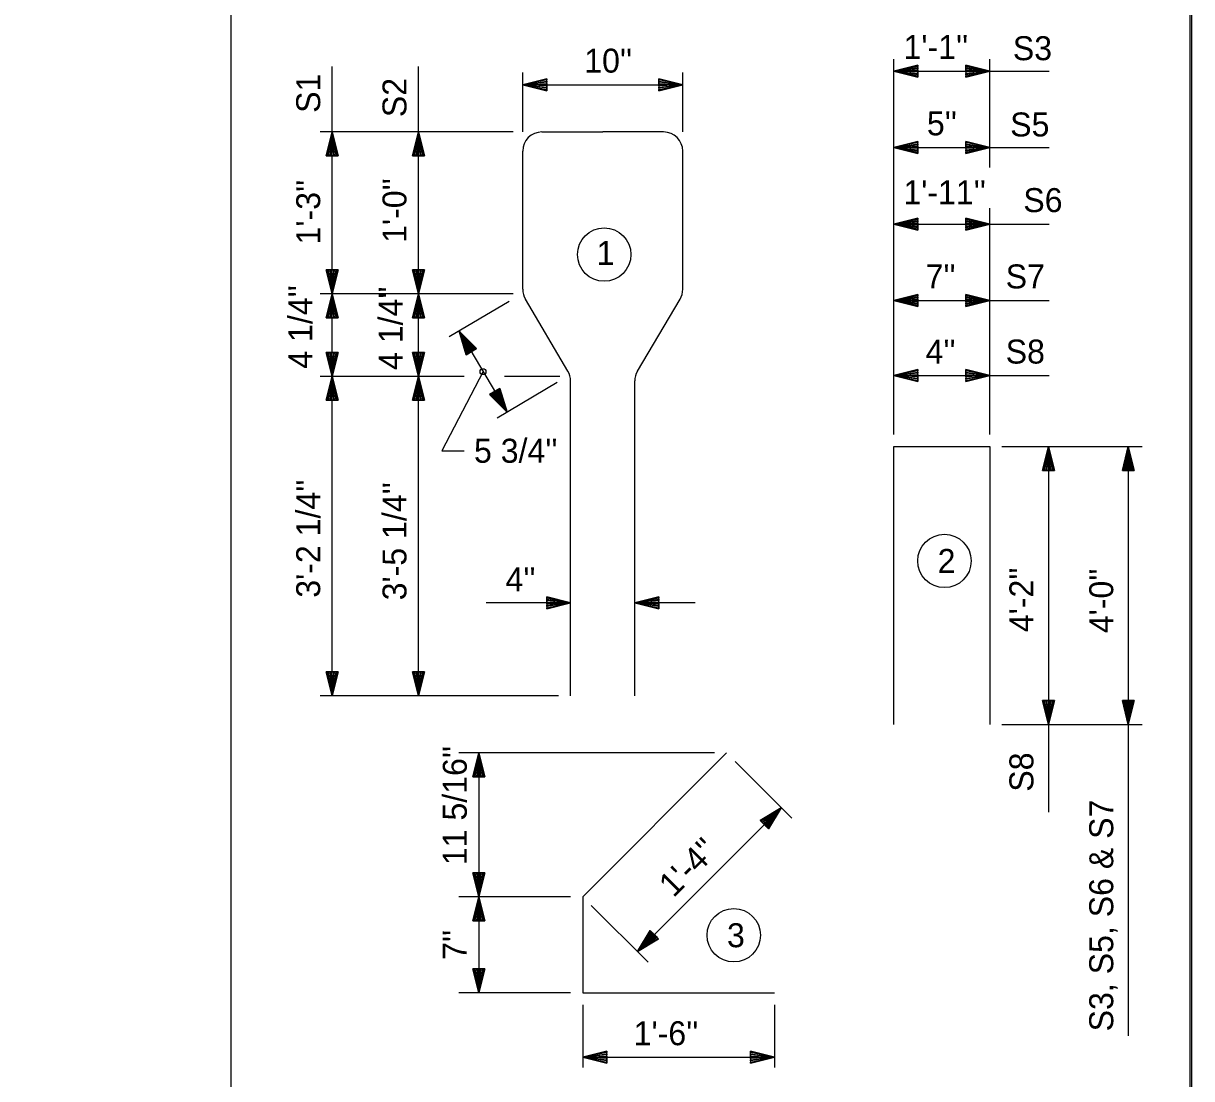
# Model space of a CAD drawing. Extents: x 0 to 34.6, y 0 to 23.6.
# Drawn here: x 26.97 to 33.06, y 9.72 to 15.22 of the extents above; entities that cross this region are included whole.
import ezdxf

# ---------------------------------------------------------------- set-up
doc = ezdxf.new("R2010")
doc.units = 0
for name, color, linetype in [('Dimension Lines', 7, 'Continuous'), ('Plan Sheet', 7, 'Continuous'), ('Plot Shape', 7, 'Continuous'), ('Rebar Lines', 7, 'Continuous'), ('Text', 7, 'Continuous')]:
    doc.layers.add(name, color=color, linetype=linetype)

msp = doc.modelspace()

# ---------------------------------------------------------------- linework, layer by layer
at = {"layer": 'Dimension Lines'}
for p, q in [((28.5814, 13.8141), (28.5814, 14.9994)), ((29.0314, 13.8141), (29.0314, 14.9994)), ((31.5107, 13.0811), (31.5107, 15.0375)), ((32.0107, 14.4713), (32.0107, 15.0375)), ((29.5746, 14.6573), (29.5746, 14.9666)), ((30.4091, 14.6573), (30.4091, 14.9666)), ((31.5107, 14.9744), (32.3195, 14.9744)), ((29.5746, 14.9036), (30.4091, 14.9036)), ((29.5246, 14.6573), (28.5183, 14.6573)), ((31.5107, 14.5767), (32.3195, 14.5767)), ((32.0107, 13.0811), (32.0107, 14.26)), ((31.5107, 14.1767), (32.3195, 14.1767)), ((29.5246, 13.8141), (28.5183, 13.8141)), ((28.5814, 13.3836), (28.5814, 13.8141)), ((29.0314, 13.3836), (29.0314, 13.8141)), ((29.5036, 13.7743), (29.1915, 13.5897)), ((31.5107, 13.7789), (32.3195, 13.7789)), ((29.2424, 13.6199), (29.4928, 13.1965)), ((29.2686, 13.3836), (28.5183, 13.3836)), ((28.5814, 11.7188), (28.5814, 13.3836)), ((29.0314, 11.7188), (29.0314, 13.3836)), ((29.754, 13.351), (29.4418, 13.1664)), ((29.7683, 13.3836), (29.4799, 13.3836)), ((31.5107, 13.3872), (32.3195, 13.3872)), ((32.0737, 13.0181), (32.8057, 13.0181)), ((32.3167, 13.0181), (32.3167, 11.5692)), ((32.733, 13.0181), (32.733, 11.5692)), ((29.8246, 12.2027), (29.3841, 12.2027)), ((30.4744, 12.2027), (30.1591, 12.2027)), ((29.7616, 11.7188), (28.5183, 11.7188)), ((32.0737, 11.5692), (32.8057, 11.5692)), ((32.3167, 11.5692), (32.3167, 11.1113)), ((32.733, 11.5692), (32.733, 9.9457)), ((30.5746, 11.4206), (29.242, 11.4206)), ((29.346, 11.4206), (29.346, 10.6706)), ((30.6822, 11.3761), (30.9782, 11.0801)), ((30.1728, 10.3854), (30.9228, 11.1354)), ((29.8246, 10.6706), (29.242, 10.6706)), ((29.346, 10.6706), (29.346, 10.1706)), ((29.9322, 10.6261), (30.2282, 10.3301)), ((29.8246, 10.1706), (29.242, 10.1706)), ((29.8877, 10.1076), (29.8877, 9.781)), ((30.8877, 10.1076), (30.8877, 9.781)), ((29.8877, 9.8343), (30.8877, 9.8343))]:
    msp.add_line(p, q, dxfattribs=at)
for points in [[(31.6357, 14.9744), (31.6357, 14.9682), (31.5107, 14.9744), (31.6357, 14.9619), (31.6357, 14.9557), (31.5107, 14.9744), (31.6357, 14.9494), (31.6357, 14.9432), (31.5107, 14.9744), (31.6357, 15.0057), (31.6357, 14.9994), (31.5107, 14.9744), (31.6357, 14.9932), (31.6357, 14.9869), (31.5107, 14.9744), (31.6357, 14.9807), (31.6357, 14.9432), (31.6357, 15.0057), (31.5107, 14.9744), (31.6357, 14.9432)], [(31.8857, 14.9744), (31.8857, 14.9807), (32.0107, 14.9744), (31.8857, 14.9869), (31.8857, 14.9932), (32.0107, 14.9744), (31.8857, 14.9994), (31.8857, 15.0057), (32.0107, 14.9744), (31.8857, 14.9432), (31.8857, 14.9494), (32.0107, 14.9744), (31.8857, 14.9557), (31.8857, 14.9619), (32.0107, 14.9744), (31.8857, 14.9682), (31.8857, 15.0057), (31.8857, 14.9432), (32.0107, 14.9744), (31.8857, 15.0057)], [(29.6996, 14.9036), (29.6996, 14.8973), (29.5746, 14.9036), (29.6996, 14.8911), (29.6996, 14.8848), (29.5746, 14.9036), (29.6996, 14.8786), (29.6996, 14.8723), (29.5746, 14.9036), (29.6996, 14.9348), (29.6996, 14.9286), (29.5746, 14.9036), (29.6996, 14.9223), (29.6996, 14.9161), (29.5746, 14.9036), (29.6996, 14.9098), (29.6996, 14.8723), (29.6996, 14.9348), (29.5746, 14.9036), (29.6996, 14.8723)], [(30.2841, 14.9036), (30.2841, 14.9098), (30.4091, 14.9036), (30.2841, 14.9161), (30.2841, 14.9223), (30.4091, 14.9036), (30.2841, 14.9286), (30.2841, 14.9348), (30.4091, 14.9036), (30.2841, 14.8723), (30.2841, 14.8786), (30.4091, 14.9036), (30.2841, 14.8848), (30.2841, 14.8911), (30.4091, 14.9036), (30.2841, 14.8973), (30.2841, 14.9348), (30.2841, 14.8723), (30.4091, 14.9036), (30.2841, 14.9348)], [(28.5814, 14.5323), (28.5751, 14.5323), (28.5814, 14.6573), (28.5689, 14.5323), (28.5626, 14.5323), (28.5814, 14.6573), (28.5564, 14.5323), (28.5501, 14.5323), (28.5814, 14.6573), (28.6126, 14.5323), (28.6064, 14.5323), (28.5814, 14.6573), (28.6001, 14.5323), (28.5939, 14.5323), (28.5814, 14.6573), (28.5876, 14.5323), (28.5501, 14.5323), (28.6126, 14.5323), (28.5814, 14.6573), (28.5501, 14.5323)], [(29.0314, 14.5323), (29.0251, 14.5323), (29.0314, 14.6573), (29.0189, 14.5323), (29.0126, 14.5323), (29.0314, 14.6573), (29.0064, 14.5323), (29.0001, 14.5323), (29.0314, 14.6573), (29.0626, 14.5323), (29.0564, 14.5323), (29.0314, 14.6573), (29.0501, 14.5323), (29.0439, 14.5323), (29.0314, 14.6573), (29.0376, 14.5323), (29.0001, 14.5323), (29.0626, 14.5323), (29.0314, 14.6573), (29.0001, 14.5323)], [(31.6357, 14.5767), (31.6357, 14.5704), (31.5107, 14.5767), (31.6357, 14.5642), (31.6357, 14.5579), (31.5107, 14.5767), (31.6357, 14.5517), (31.6357, 14.5454), (31.5107, 14.5767), (31.6357, 14.6079), (31.6357, 14.6017), (31.5107, 14.5767), (31.6357, 14.5954), (31.6357, 14.5892), (31.5107, 14.5767), (31.6357, 14.5829), (31.6357, 14.5454), (31.6357, 14.6079), (31.5107, 14.5767), (31.6357, 14.5454)], [(31.8857, 14.5767), (31.8857, 14.5829), (32.0107, 14.5767), (31.8857, 14.5892), (31.8857, 14.5954), (32.0107, 14.5767), (31.8857, 14.6017), (31.8857, 14.6079), (32.0107, 14.5767), (31.8857, 14.5454), (31.8857, 14.5517), (32.0107, 14.5767), (31.8857, 14.5579), (31.8857, 14.5642), (32.0107, 14.5767), (31.8857, 14.5704), (31.8857, 14.6079), (31.8857, 14.5454), (32.0107, 14.5767), (31.8857, 14.6079)], [(31.6357, 14.1767), (31.6357, 14.1704), (31.5107, 14.1767), (31.6357, 14.1642), (31.6357, 14.1579), (31.5107, 14.1767), (31.6357, 14.1517), (31.6357, 14.1454), (31.5107, 14.1767), (31.6357, 14.2079), (31.6357, 14.2017), (31.5107, 14.1767), (31.6357, 14.1954), (31.6357, 14.1892), (31.5107, 14.1767), (31.6357, 14.1829), (31.6357, 14.1454), (31.6357, 14.2079), (31.5107, 14.1767), (31.6357, 14.1454)], [(31.8857, 14.1767), (31.8857, 14.1829), (32.0107, 14.1767), (31.8857, 14.1892), (31.8857, 14.1954), (32.0107, 14.1767), (31.8857, 14.2017), (31.8857, 14.2079), (32.0107, 14.1767), (31.8857, 14.1454), (31.8857, 14.1517), (32.0107, 14.1767), (31.8857, 14.1579), (31.8857, 14.1642), (32.0107, 14.1767), (31.8857, 14.1704), (31.8857, 14.2079), (31.8857, 14.1454), (32.0107, 14.1767), (31.8857, 14.2079)], [(28.5814, 13.9391), (28.5876, 13.9391), (28.5814, 13.8141), (28.5939, 13.9391), (28.6001, 13.9391), (28.5814, 13.8141), (28.6064, 13.9391), (28.6126, 13.9391), (28.5814, 13.8141), (28.5501, 13.9391), (28.5564, 13.9391), (28.5814, 13.8141), (28.5626, 13.9391), (28.5689, 13.9391), (28.5814, 13.8141), (28.5751, 13.9391), (28.6126, 13.9391), (28.5501, 13.9391), (28.5814, 13.8141), (28.6126, 13.9391)], [(29.0314, 13.9391), (29.0376, 13.9391), (29.0314, 13.8141), (29.0439, 13.9391), (29.0501, 13.9391), (29.0314, 13.8141), (29.0564, 13.9391), (29.0626, 13.9391), (29.0314, 13.8141), (29.0001, 13.9391), (29.0064, 13.9391), (29.0314, 13.8141), (29.0126, 13.9391), (29.0189, 13.9391), (29.0314, 13.8141), (29.0251, 13.9391), (29.0626, 13.9391), (29.0001, 13.9391), (29.0314, 13.8141), (29.0626, 13.9391)], [(28.5814, 13.6891), (28.5751, 13.6891), (28.5814, 13.8141), (28.5689, 13.6891), (28.5626, 13.6891), (28.5814, 13.8141), (28.5564, 13.6891), (28.5501, 13.6891), (28.5814, 13.8141), (28.6126, 13.6891), (28.6064, 13.6891), (28.5814, 13.8141), (28.6001, 13.6891), (28.5939, 13.6891), (28.5814, 13.8141), (28.5876, 13.6891), (28.5501, 13.6891), (28.6126, 13.6891), (28.5814, 13.8141), (28.5501, 13.6891)], [(29.0314, 13.6891), (29.0251, 13.6891), (29.0314, 13.8141), (29.0189, 13.6891), (29.0126, 13.6891), (29.0314, 13.8141), (29.0064, 13.6891), (29.0001, 13.6891), (29.0314, 13.8141), (29.0626, 13.6891), (29.0564, 13.6891), (29.0314, 13.8141), (29.0501, 13.6891), (29.0439, 13.6891), (29.0314, 13.8141), (29.0376, 13.6891), (29.0001, 13.6891), (29.0626, 13.6891), (29.0314, 13.8141), (29.0001, 13.6891)], [(31.6357, 13.7789), (31.6357, 13.7727), (31.5107, 13.7789), (31.6357, 13.7664), (31.6357, 13.7602), (31.5107, 13.7789), (31.6357, 13.7539), (31.6357, 13.7477), (31.5107, 13.7789), (31.6357, 13.8102), (31.6357, 13.8039), (31.5107, 13.7789), (31.6357, 13.7977), (31.6357, 13.7914), (31.5107, 13.7789), (31.6357, 13.7852), (31.6357, 13.7477), (31.6357, 13.8102), (31.5107, 13.7789), (31.6357, 13.7477)], [(31.8857, 13.7789), (31.8857, 13.7852), (32.0107, 13.7789), (31.8857, 13.7914), (31.8857, 13.7977), (32.0107, 13.7789), (31.8857, 13.8039), (31.8857, 13.8102), (32.0107, 13.7789), (31.8857, 13.7477), (31.8857, 13.7539), (32.0107, 13.7789), (31.8857, 13.7602), (31.8857, 13.7664), (32.0107, 13.7789), (31.8857, 13.7727), (31.8857, 13.8102), (31.8857, 13.7477), (32.0107, 13.7789), (31.8857, 13.8102)], [(29.3061, 13.5123), (29.3007, 13.5091), (29.2424, 13.6199), (29.2953, 13.5059), (29.2899, 13.5027), (29.2424, 13.6199), (29.2845, 13.4995), (29.2792, 13.4964), (29.2424, 13.6199), (29.333, 13.5282), (29.3276, 13.525), (29.2424, 13.6199), (29.3222, 13.5218), (29.3168, 13.5186), (29.2424, 13.6199), (29.3115, 13.5154), (29.2792, 13.4964), (29.333, 13.5282), (29.2424, 13.6199), (29.2792, 13.4964)], [(28.5814, 13.5086), (28.5876, 13.5086), (28.5814, 13.3836), (28.5939, 13.5086), (28.6001, 13.5086), (28.5814, 13.3836), (28.6064, 13.5086), (28.6126, 13.5086), (28.5814, 13.3836), (28.5501, 13.5086), (28.5564, 13.5086), (28.5814, 13.3836), (28.5626, 13.5086), (28.5689, 13.5086), (28.5814, 13.3836), (28.5751, 13.5086), (28.6126, 13.5086), (28.5501, 13.5086), (28.5814, 13.3836), (28.6126, 13.5086)], [(29.0314, 13.5086), (29.0376, 13.5086), (29.0314, 13.3836), (29.0439, 13.5086), (29.0501, 13.5086), (29.0314, 13.3836), (29.0564, 13.5086), (29.0626, 13.5086), (29.0314, 13.3836), (29.0001, 13.5086), (29.0064, 13.5086), (29.0314, 13.3836), (29.0126, 13.5086), (29.0189, 13.5086), (29.0314, 13.3836), (29.0251, 13.5086), (29.0626, 13.5086), (29.0001, 13.5086), (29.0314, 13.3836), (29.0626, 13.5086)], [(29.3677, 13.408), (29.1528, 12.9957), (29.2686, 12.9957)], [(31.6357, 13.3872), (31.6357, 13.381), (31.5107, 13.3872), (31.6357, 13.3747), (31.6357, 13.3685), (31.5107, 13.3872), (31.6357, 13.3622), (31.6357, 13.356), (31.5107, 13.3872), (31.6357, 13.4185), (31.6357, 13.4122), (31.5107, 13.3872), (31.6357, 13.406), (31.6357, 13.3997), (31.5107, 13.3872), (31.6357, 13.3935), (31.6357, 13.356), (31.6357, 13.4185), (31.5107, 13.3872), (31.6357, 13.356)], [(31.8857, 13.3872), (31.8857, 13.3935), (32.0107, 13.3872), (31.8857, 13.3997), (31.8857, 13.406), (32.0107, 13.3872), (31.8857, 13.4122), (31.8857, 13.4185), (32.0107, 13.3872), (31.8857, 13.356), (31.8857, 13.3622), (32.0107, 13.3872), (31.8857, 13.3685), (31.8857, 13.3747), (32.0107, 13.3872), (31.8857, 13.381), (31.8857, 13.4185), (31.8857, 13.356), (32.0107, 13.3872), (31.8857, 13.4185)], [(28.5814, 13.2586), (28.5751, 13.2586), (28.5814, 13.3836), (28.5689, 13.2586), (28.5626, 13.2586), (28.5814, 13.3836), (28.5564, 13.2586), (28.5501, 13.2586), (28.5814, 13.3836), (28.6126, 13.2586), (28.6064, 13.2586), (28.5814, 13.3836), (28.6001, 13.2586), (28.5939, 13.2586), (28.5814, 13.3836), (28.5876, 13.2586), (28.5501, 13.2586), (28.6126, 13.2586), (28.5814, 13.3836), (28.5501, 13.2586)], [(29.0314, 13.2586), (29.0251, 13.2586), (29.0314, 13.3836), (29.0189, 13.2586), (29.0126, 13.2586), (29.0314, 13.3836), (29.0064, 13.2586), (29.0001, 13.2586), (29.0314, 13.3836), (29.0626, 13.2586), (29.0564, 13.2586), (29.0314, 13.3836), (29.0501, 13.2586), (29.0439, 13.2586), (29.0314, 13.3836), (29.0376, 13.2586), (29.0001, 13.2586), (29.0626, 13.2586), (29.0314, 13.3836), (29.0001, 13.2586)], [(29.4291, 13.3041), (29.4345, 13.3073), (29.4928, 13.1965), (29.4399, 13.3105), (29.4453, 13.3137), (29.4928, 13.1965), (29.4507, 13.3168), (29.456, 13.32), (29.4928, 13.1965), (29.4022, 13.2882), (29.4076, 13.2914), (29.4928, 13.1965), (29.413, 13.2946), (29.4184, 13.2978), (29.4928, 13.1965), (29.4237, 13.3009), (29.456, 13.32), (29.4022, 13.2882), (29.4928, 13.1965), (29.456, 13.32)], [(32.3167, 12.8931), (32.3104, 12.8931), (32.3167, 13.0181), (32.3042, 12.8931), (32.2979, 12.8931), (32.3167, 13.0181), (32.2917, 12.8931), (32.2854, 12.8931), (32.3167, 13.0181), (32.3479, 12.8931), (32.3417, 12.8931), (32.3167, 13.0181), (32.3354, 12.8931), (32.3292, 12.8931), (32.3167, 13.0181), (32.3229, 12.8931), (32.2854, 12.8931), (32.3479, 12.8931), (32.3167, 13.0181), (32.2854, 12.8931)], [(32.733, 12.8931), (32.7268, 12.8931), (32.733, 13.0181), (32.7205, 12.8931), (32.7143, 12.8931), (32.733, 13.0181), (32.708, 12.8931), (32.7018, 12.8931), (32.733, 13.0181), (32.7643, 12.8931), (32.758, 12.8931), (32.733, 13.0181), (32.7518, 12.8931), (32.7455, 12.8931), (32.733, 13.0181), (32.7393, 12.8931), (32.7018, 12.8931), (32.7643, 12.8931), (32.733, 13.0181), (32.7018, 12.8931)], [(29.6996, 12.2027), (29.6996, 12.209), (29.8246, 12.2027), (29.6996, 12.2152), (29.6996, 12.2215), (29.8246, 12.2027), (29.6996, 12.2277), (29.6996, 12.234), (29.8246, 12.2027), (29.6996, 12.1715), (29.6996, 12.1777), (29.8246, 12.2027), (29.6996, 12.184), (29.6996, 12.1902), (29.8246, 12.2027), (29.6996, 12.1965), (29.6996, 12.234), (29.6996, 12.1715), (29.8246, 12.2027), (29.6996, 12.234)], [(30.2841, 12.2027), (30.2841, 12.1965), (30.1591, 12.2027), (30.2841, 12.1902), (30.2841, 12.184), (30.1591, 12.2027), (30.2841, 12.1777), (30.2841, 12.1715), (30.1591, 12.2027), (30.2841, 12.234), (30.2841, 12.2277), (30.1591, 12.2027), (30.2841, 12.2215), (30.2841, 12.2152), (30.1591, 12.2027), (30.2841, 12.209), (30.2841, 12.1715), (30.2841, 12.234), (30.1591, 12.2027), (30.2841, 12.1715)], [(28.5814, 11.8438), (28.5876, 11.8438), (28.5814, 11.7188), (28.5939, 11.8438), (28.6001, 11.8438), (28.5814, 11.7188), (28.6064, 11.8438), (28.6126, 11.8438), (28.5814, 11.7188), (28.5501, 11.8438), (28.5564, 11.8438), (28.5814, 11.7188), (28.5626, 11.8438), (28.5689, 11.8438), (28.5814, 11.7188), (28.5751, 11.8438), (28.6126, 11.8438), (28.5501, 11.8438), (28.5814, 11.7188), (28.6126, 11.8438)], [(29.0314, 11.8438), (29.0376, 11.8438), (29.0314, 11.7188), (29.0439, 11.8438), (29.0501, 11.8438), (29.0314, 11.7188), (29.0564, 11.8438), (29.0626, 11.8438), (29.0314, 11.7188), (29.0001, 11.8438), (29.0064, 11.8438), (29.0314, 11.7188), (29.0126, 11.8438), (29.0189, 11.8438), (29.0314, 11.7188), (29.0251, 11.8438), (29.0626, 11.8438), (29.0001, 11.8438), (29.0314, 11.7188), (29.0626, 11.8438)], [(32.3167, 11.6942), (32.3229, 11.6942), (32.3167, 11.5692), (32.3292, 11.6942), (32.3354, 11.6942), (32.3167, 11.5692), (32.3417, 11.6942), (32.3479, 11.6942), (32.3167, 11.5692), (32.2854, 11.6942), (32.2917, 11.6942), (32.3167, 11.5692), (32.2979, 11.6942), (32.3042, 11.6942), (32.3167, 11.5692), (32.3104, 11.6942), (32.3479, 11.6942), (32.2854, 11.6942), (32.3167, 11.5692), (32.3479, 11.6942)], [(32.733, 11.6942), (32.7393, 11.6942), (32.733, 11.5692), (32.7455, 11.6942), (32.7518, 11.6942), (32.733, 11.5692), (32.758, 11.6942), (32.7643, 11.6942), (32.733, 11.5692), (32.7018, 11.6942), (32.708, 11.6942), (32.733, 11.5692), (32.7143, 11.6942), (32.7205, 11.6942), (32.733, 11.5692), (32.7268, 11.6942), (32.7643, 11.6942), (32.7018, 11.6942), (32.733, 11.5692), (32.7643, 11.6942)], [(29.346, 11.2956), (29.3397, 11.2956), (29.346, 11.4206), (29.3335, 11.2956), (29.3272, 11.2956), (29.346, 11.4206), (29.321, 11.2956), (29.3147, 11.2956), (29.346, 11.4206), (29.3772, 11.2956), (29.371, 11.2956), (29.346, 11.4206), (29.3647, 11.2956), (29.3585, 11.2956), (29.346, 11.4206), (29.3522, 11.2956), (29.3147, 11.2956), (29.3772, 11.2956), (29.346, 11.4206), (29.3147, 11.2956)], [(30.8344, 11.047), (30.83, 11.0514), (30.9228, 11.1354), (30.8256, 11.0558), (30.8212, 11.0603), (30.9228, 11.1354), (30.8168, 11.0646), (30.8124, 11.0691), (30.9228, 11.1354), (30.8565, 11.0249), (30.8521, 11.0293), (30.9228, 11.1354), (30.8477, 11.0337), (30.8433, 11.0381), (30.9228, 11.1354), (30.8389, 11.0426), (30.8124, 11.0691), (30.8565, 11.0249), (30.9228, 11.1354), (30.8124, 11.0691)], [(29.346, 10.7956), (29.3522, 10.7956), (29.346, 10.6706), (29.3585, 10.7956), (29.3647, 10.7956), (29.346, 10.6706), (29.371, 10.7956), (29.3772, 10.7956), (29.346, 10.6706), (29.3147, 10.7956), (29.321, 10.7956), (29.346, 10.6706), (29.3272, 10.7956), (29.3335, 10.7956), (29.346, 10.6706), (29.3397, 10.7956), (29.3772, 10.7956), (29.3147, 10.7956), (29.346, 10.6706), (29.3772, 10.7956)], [(29.346, 10.5456), (29.3397, 10.5456), (29.346, 10.6706), (29.3335, 10.5456), (29.3272, 10.5456), (29.346, 10.6706), (29.321, 10.5456), (29.3147, 10.5456), (29.346, 10.6706), (29.3772, 10.5456), (29.371, 10.5456), (29.346, 10.6706), (29.3647, 10.5456), (29.3585, 10.5456), (29.346, 10.6706), (29.3522, 10.5456), (29.3147, 10.5456), (29.3772, 10.5456), (29.346, 10.6706), (29.3147, 10.5456)], [(30.2612, 10.4738), (30.2656, 10.4693), (30.1728, 10.3854), (30.2701, 10.4649), (30.2745, 10.4605), (30.1728, 10.3854), (30.2789, 10.4561), (30.2833, 10.4517), (30.1728, 10.3854), (30.2391, 10.4958), (30.2436, 10.4914), (30.1728, 10.3854), (30.2479, 10.487), (30.2524, 10.4826), (30.1728, 10.3854), (30.2568, 10.4782), (30.2833, 10.4517), (30.2391, 10.4958), (30.1728, 10.3854), (30.2833, 10.4517)], [(29.346, 10.2956), (29.3522, 10.2956), (29.346, 10.1706), (29.3585, 10.2956), (29.3647, 10.2956), (29.346, 10.1706), (29.371, 10.2956), (29.3772, 10.2956), (29.346, 10.1706), (29.3147, 10.2956), (29.321, 10.2956), (29.346, 10.1706), (29.3272, 10.2956), (29.3335, 10.2956), (29.346, 10.1706), (29.3397, 10.2956), (29.3772, 10.2956), (29.3147, 10.2956), (29.346, 10.1706), (29.3772, 10.2956)], [(30.0127, 9.8343), (30.0127, 9.828), (29.8877, 9.8343), (30.0127, 9.8218), (30.0127, 9.8155), (29.8877, 9.8343), (30.0127, 9.8093), (30.0127, 9.803), (29.8877, 9.8343), (30.0127, 9.8655), (30.0127, 9.8593), (29.8877, 9.8343), (30.0127, 9.853), (30.0127, 9.8468), (29.8877, 9.8343), (30.0127, 9.8405), (30.0127, 9.803), (30.0127, 9.8655), (29.8877, 9.8343), (30.0127, 9.803)], [(30.7627, 9.8343), (30.7627, 9.8405), (30.8877, 9.8343), (30.7627, 9.8468), (30.7627, 9.853), (30.8877, 9.8343), (30.7627, 9.8593), (30.7627, 9.8655), (30.8877, 9.8343), (30.7627, 9.803), (30.7627, 9.8093), (30.8877, 9.8343), (30.7627, 9.8155), (30.7627, 9.8218), (30.8877, 9.8343), (30.7627, 9.828), (30.7627, 9.8655), (30.7627, 9.803), (30.8877, 9.8343), (30.7627, 9.8655)]]:
    msp.add_lwpolyline(points, dxfattribs=at)
msp.add_circle((29.3677, 13.408), 0.0154, dxfattribs=at)
at = {"layer": 'Plan Sheet'}
for p, q in [((28.0544, 6.4696), (28.0544, 21.6061)), ((33.0544, 21.6061), (33.0544, 0.6061)), ((33.0544, 9.8232), (33.0544, 7.8747))]:
    msp.add_line(p, q, dxfattribs=at)
at = {"layer": 'Plot Shape'}
msp.add_lwpolyline([(0, 22), (33.0632, 22), (33.0632, 0), (0, 0)], close=True, dxfattribs=at)
at = {"layer": 'Rebar Lines'}
for p, q in [((29.6746, 14.6573), (29.9918, 14.6573)), ((30.3091, 14.6573), (29.9918, 14.6573)), ((29.5746, 13.8372), (29.5746, 14.5573)), ((30.4091, 13.8372), (30.4091, 14.5573)), ((29.8107, 13.4106), (29.5885, 13.7863)), ((30.173, 13.4106), (30.3952, 13.7863)), ((29.8246, 11.7188), (29.8246, 13.3596)), ((30.1591, 11.7188), (30.1591, 13.3596))]:
    msp.add_line(p, q, dxfattribs=at)
for points in [[(31.5107, 11.5692), (31.5107, 13.0181), (32.0107, 13.0181), (32.0107, 11.5692)], [(30.6377, 11.4206), (29.8877, 10.6706), (29.8877, 10.1706), (30.8877, 10.1706)]]:
    msp.add_lwpolyline(points, dxfattribs=at)
for centre, start, end in [((29.6746, 14.5573), 90, 180), ((30.3091, 14.5573), 0, 90), ((29.6746, 13.8372), 180, 210.59506), ((30.3091, 13.8372), 329.40494, 0), ((29.7246, 13.3597), 0, 30.59848), ((30.2591, 13.3597), 149.40152, 180)]:
    msp.add_arc(centre, 0.1, start, end, dxfattribs=at)
at = {"layer": 'Text'}
for centre in [(29.9995, 14.0182), (31.774, 12.4214), (30.6754, 10.4705)]:
    msp.add_circle(centre, 0.1392, dxfattribs=at)

# ---------------------------------------------------------------- texts
for s, p in [("1'-1''", (31.5606, 15.0374)), ('S3', (32.1307, 15.0314)), ("10''", (29.8955, 14.9665)), ("5''", (31.6825, 14.6396)), ('S5', (32.117, 14.6339)), ("1'-11''", (31.5601, 14.2805)), ('S6', (32.1854, 14.2396)), ('1', (29.96, 13.9641)), ("7''", (31.6756, 13.8419)), ('S7', (32.0934, 13.8419)), ("4''", (31.6756, 13.4502)), ('S8', (32.0934, 13.4502)), ("5 3/4''", (29.3206, 12.9332)), ('2', (31.7386, 12.3589)), ("4''", (29.4849, 12.2628)), ('3', (30.64, 10.408)), ("1'-6''", (30.1535, 9.8973))]:
    msp.add_text(s, height=0.125, dxfattribs=at).set_placement(p)
for s, rotation, p in [('S1', 90, (28.5184, 14.757)), ('S2', 90, (28.9684, 14.7345)), ("1'-3''", 90, (28.5184, 14.0711)), ("1'-0''", 90, (28.9684, 14.0793)), ("4 1/4''", 90, (28.4775, 13.4234)), ("4 1/4''", 90, (28.9479, 13.4167)), ("3'-2 1/4''", 90, (28.5184, 12.2297)), ("3'-5 1/4''", 90, (28.9684, 12.2161)), ("4'-2''", 90, (32.2379, 12.0502)), ("4'-0''", 90, (32.6543, 12.0448)), ("11 5/16''", 90, (29.283, 10.836)), ('S8', 90, (32.2379, 11.2186)), ('S3, S5, S6 & S7', 90, (32.6543, 9.9694)), ("1'-4''", 45, (30.3611, 10.6627)), ("7''", 90, (29.283, 10.3419))]:
    msp.add_text(s, height=0.125, rotation=rotation, dxfattribs=at).set_placement(p)

doc.saveas('drawing.dxf')
